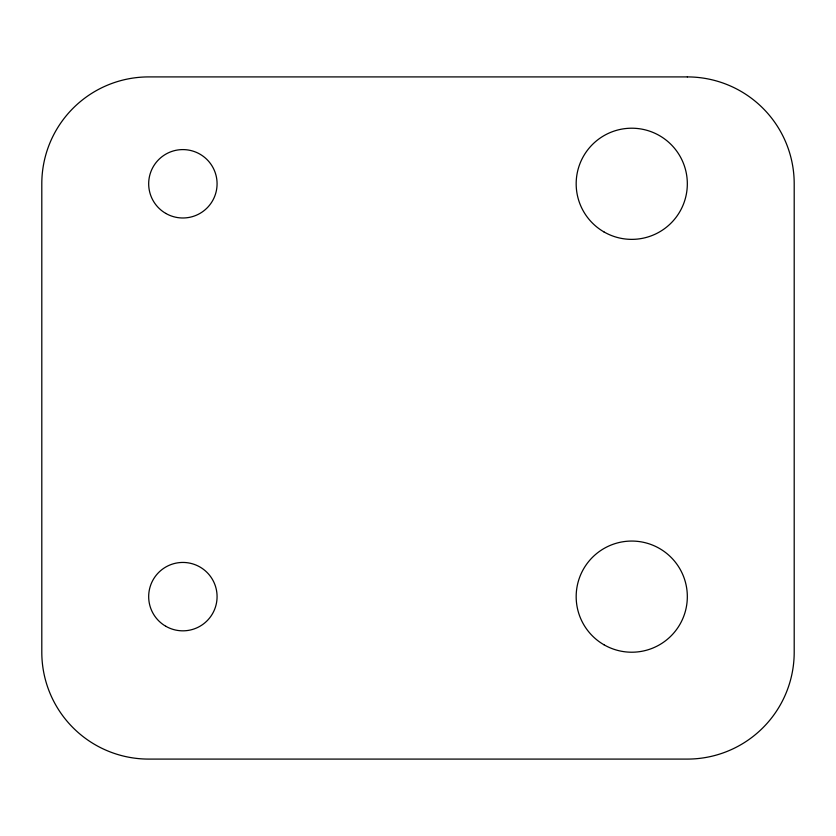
<?xml version="1.0" encoding="UTF-8"?>
<svg xmlns="http://www.w3.org/2000/svg" width="836" height="836" viewBox="0 0 836 836"><rect width="100%" height="100%" fill="white"/><g stroke="black" fill="none" stroke-linecap="round" stroke-linejoin="round"><path stroke-width="1.25" d="M687.328 76.912L148.672 76.912A106.872 106.872 0 0 0 41.8 183.795L41.8 652.205A106.872 106.872 0 0 0 148.672 759.088L687.328 759.088A106.872 106.872 0 0 0 794.2 652.205L794.2 183.795A106.872 106.872 0 0 0 687.328 76.912M603.958 644.765A55.573 55.573 0 0 0 687.328 596.632A55.573 55.573 0 0 0 603.958 548.51A55.573 55.573 0 0 0 603.958 644.765M603.958 231.917A55.573 55.573 0 0 0 687.328 183.795A55.573 55.573 0 0 0 603.958 135.662A55.573 55.573 0 0 0 603.958 231.917M165.779 213.41A34.203 34.203 0 0 0 217.078 183.795A34.203 34.203 0 0 0 165.779 154.169A34.203 34.203 0 0 0 165.779 213.41M165.779 626.258A34.203 34.203 0 0 0 217.078 596.632A34.203 34.203 0 0 0 165.779 567.017A34.203 34.203 0 0 0 165.779 626.258"/></g></svg>
